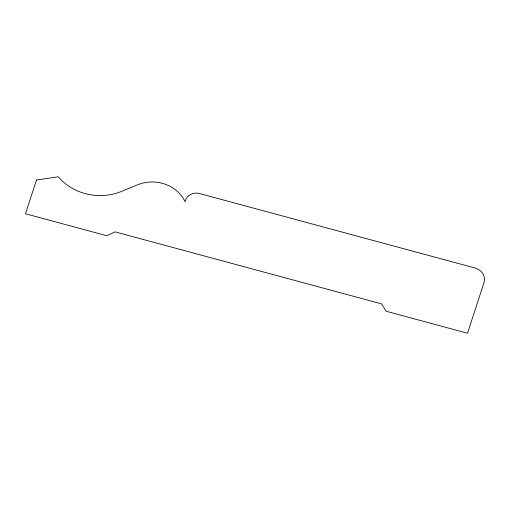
<?xml version="1.0" encoding="UTF-8"?>
<svg xmlns="http://www.w3.org/2000/svg" width="510" height="510" viewBox="0 0 510 510"><rect width="100%" height="100%" fill="white"/><g stroke="black" fill="none" stroke-linecap="round" stroke-linejoin="round"><path stroke-width="0.76" d="M36.478 180.043L25.5 213.76L106.89 235.76L115.075 231.859L381.601 303.896L386.134 311.234L467.517 333.234L483.984 282.655A13.241 11.749 4 0 0 474.925 267.973L198.422 193.239A11.551 10.245 4 0 0 185.965 199.091L185.066 201.858A34.909 30.963 4 0 0 137.419 184.875L121.954 191.218A51.331 45.53 4 0 1 58.299 176.766L36.478 180.043"/></g></svg>
